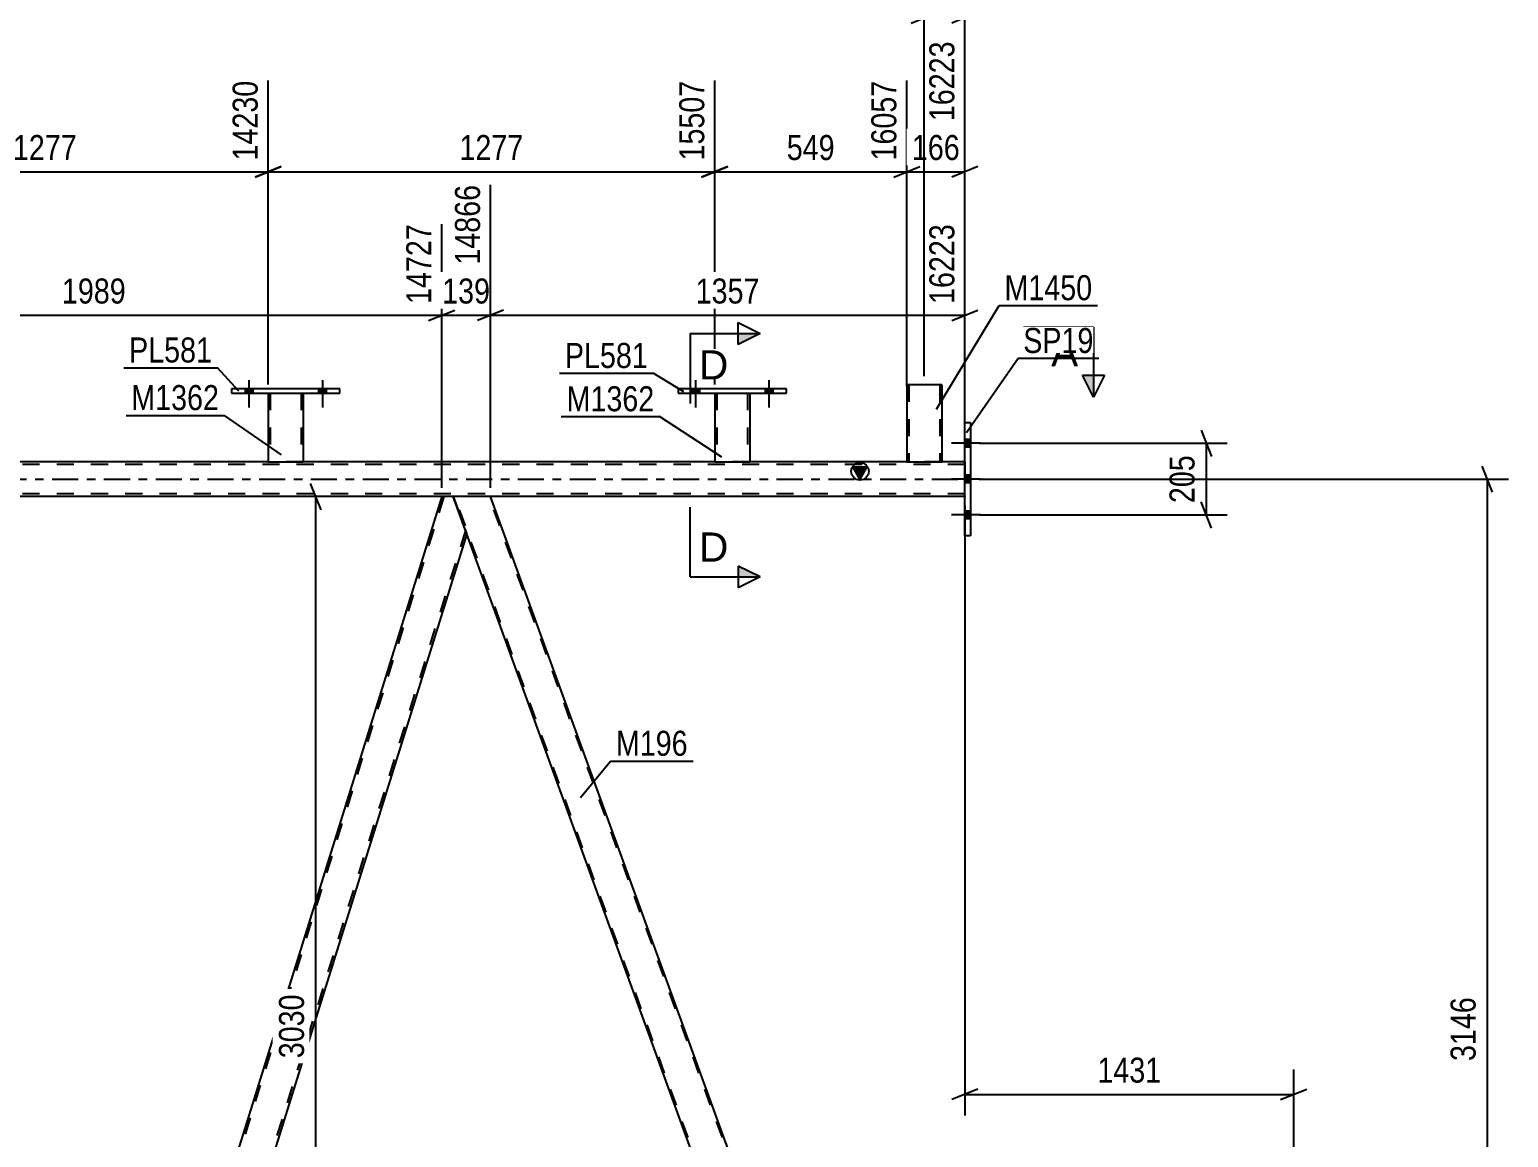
# Model space of a CAD drawing. Header units: millimetres. Extents: x 0 to 1772, y 0 to 560.
# Drawn here: x 1592.1 to 1761.3, y 351.5 to 478.3 of the extents above; entities that cross this region are included whole.
import ezdxf

# ---------------------------------------------------------------- set-up
doc = ezdxf.new("R2010")
doc.units = ezdxf.units.MM
doc.linetypes.add('DXK_LINE_DOT2', pattern=[3.9198, 1.9599, -1.9599])
doc.linetypes.add('DXK_LINE_DOT3', pattern=[5.9187, 2.979, -0.9799, 0.9799, -0.9799])
doc.styles.add('Arial', font='ARIAL.TTF', dxfattribs={"height": 0.2})
doc.styles.add('Arial Narrow', font='ARIALN.TTF', dxfattribs={"height": 0.2})

# ---------------------------------------------------------------- blocks, each defined once
blk = doc.blocks.new('Bolt-814276686-3558 - 3518')
at = {"linetype": 'Continuous'}
for points in [[(1699.12, 431.36), (1699.12, 430.48), (1699.76, 430.48), (1699.76, 431.36)], [(1699.12, 431.36), (1699.12, 430.48), (1699.76, 430.48), (1699.76, 431.36)], [(1699.12, 431.36), (1699.12, 430.48), (1699.76, 430.48), (1699.76, 431.36)], [(1699.12, 427.26), (1699.12, 426.38), (1699.76, 426.38), (1699.76, 427.26)], [(1699.12, 427.26), (1699.12, 426.38), (1699.76, 426.38), (1699.76, 427.26)], [(1699.12, 423.16), (1699.12, 422.28), (1699.76, 422.28), (1699.76, 423.16)], [(1699.12, 423.16), (1699.12, 422.28), (1699.76, 422.28), (1699.76, 423.16)], [(1699.12, 423.16), (1699.12, 422.28), (1699.76, 422.28), (1699.76, 423.16)]]:
    blk.add_hatch(color=1, dxfattribs=at).paths.add_polyline_path(points)
at = {"color": 1, "linetype": 'Continuous'}
for p, q in [((1699.76, 431.36), (1699.12, 431.36)), ((1699.76, 431.36), (1699.12, 431.36)), ((1699.76, 431.36), (1699.12, 431.36)), ((1700.92, 430.92), (1697.6, 430.92)), ((1700.92, 430.92), (1697.6, 430.92)), ((1700.92, 430.92), (1697.6, 430.92)), ((1699.76, 430.48), (1699.12, 430.48)), ((1699.76, 430.48), (1699.12, 430.48)), ((1699.76, 430.48), (1699.12, 430.48)), ((1700.92, 426.82), (1697.6, 426.82)), ((1700.92, 426.82), (1697.6, 426.82)), ((1699.76, 427.26), (1699.12, 427.26)), ((1699.76, 427.26), (1699.12, 427.26)), ((1699.76, 426.38), (1699.12, 426.38)), ((1699.76, 426.38), (1699.12, 426.38)), ((1699.76, 423.16), (1699.12, 423.16)), ((1699.76, 423.16), (1699.12, 423.16)), ((1699.76, 423.16), (1699.12, 423.16)), ((1700.92, 422.72), (1697.6, 422.72)), ((1700.92, 422.72), (1697.6, 422.72)), ((1700.92, 422.72), (1697.6, 422.72)), ((1699.76, 422.28), (1699.12, 422.28)), ((1699.76, 422.28), (1699.12, 422.28)), ((1699.76, 422.28), (1699.12, 422.28))]:
    blk.add_line(p, q, dxfattribs=at)
blk = doc.blocks.new('Part-814276686-3721 - 3518')
at = {"linetype": 'Continuous'}
blk.add_hatch(color=2, dxfattribs=at).paths.add_polyline_path([(1687.12, 426.82), (1686.32, 428.22), (1687.92, 428.22)])
at = {"color": 7, "linetype": 'DXK_LINE_DOT2'}
for p, q in [((1699.12, 428.5), (1050.21, 428.5)), ((1623.43, 428.82), (1619.43, 428.82)), ((1674.51, 428.82), (1670.51, 428.82)), ((1696.48, 428.82), (1692.48, 428.82)), ((1699.12, 428.82), (1699.12, 424.82)), ((1699.12, 425.14), (1050.21, 425.14)), ((1644.86, 424.82), (1639.28, 424.82))]:
    blk.add_line(p, q, dxfattribs=at)
at = {"color": 2, "linetype": 'Continuous'}
for p, q in [((1619.43, 428.82), (1572.34, 428.82)), ((1670.51, 428.82), (1623.43, 428.82)), ((1692.48, 428.82), (1674.51, 428.82)), ((1687.12, 426.82), (1686.32, 428.22)), ((1686.32, 428.22), (1687.92, 428.22)), ((1687.92, 428.22), (1687.12, 426.82)), ((1699.12, 428.82), (1696.48, 428.82)), ((1639.28, 424.82), (1559.72, 424.82)), ((1699.12, 424.82), (1644.86, 424.82))]:
    blk.add_line(p, q, dxfattribs=at)
at = {"color": 7, "linetype": 'DXK_LINE_DOT3'}
blk.add_line((1050.21, 426.82), (1699.12, 426.82), dxfattribs=at)
at = {"color": 2, "linetype": 'Continuous'}
blk.add_circle((1687.12, 427.72), 1, dxfattribs=at)
blk = doc.blocks.new('Part-814276686-3752 - 3518')
at = {"color": 2, "linetype": 'Continuous'}
for p, q in [((1699.12, 420.32), (1699.12, 433.32)), ((1699.12, 433.32), (1699.76, 433.32)), ((1699.76, 433.32), (1699.76, 420.32)), ((1699.76, 420.32), (1699.12, 420.32))]:
    blk.add_line(p, q, dxfattribs=at)
blk = doc.blocks.new('Part-814276686-3796 - 3518')
at = {"color": 2, "linetype": 'Continuous'}
for p, q in [((1644.86, 424.82), (1640.6, 424.82)), ((1688.98, 303.6), (1644.86, 424.82)), ((1684.72, 303.6), (1642.13, 420.62))]:
    blk.add_line(p, q, dxfattribs=at)
at = {"color": 7, "linetype": 'DXK_LINE_DOT2'}
for p, q in [((1640.6, 424.82), (1642.13, 420.62)), ((1684.89, 303.6), (1640.77, 424.82)), ((1688.81, 303.6), (1644.69, 424.82)), ((1684.72, 303.6), (1688.98, 303.6))]:
    blk.add_line(p, q, dxfattribs=at)
blk = doc.blocks.new('Part-814276686-3922 - 3518')
at = {"color": 2, "linetype": 'Continuous'}
for p, q in [((1670.51, 436.66), (1670.51, 428.82)), ((1674.51, 436.66), (1674.51, 428.82)), ((1670.51, 428.82), (1674.51, 428.82))]:
    blk.add_line(p, q, dxfattribs=at)
at = {"color": 7, "linetype": 'DXK_LINE_DOT2'}
for p, q in [((1670.51, 436.66), (1674.51, 436.66)), ((1670.51, 436.66), (1670.51, 436.66)), ((1670.51, 436.66), (1670.51, 436.66)), ((1670.75, 436.66), (1670.75, 428.82)), ((1674.27, 436.66), (1674.27, 428.82)), ((1674.51, 436.66), (1674.51, 436.66)), ((1674.51, 436.66), (1674.51, 436.66)), ((1674.21, 428.82), (1674.25, 428.82)), ((1674.21, 428.82), (1674.25, 428.82)), ((1674.25, 428.82), (1674.27, 428.82)), ((1674.25, 428.82), (1674.27, 428.82))]:
    blk.add_line(p, q, dxfattribs=at)
blk = doc.blocks.new('Part-814276686-3827 - 3518')
at = {"color": 2, "linetype": 'Continuous'}
for p, q in [((1559.72, 424.82), (1555.46, 424.82)), ((1602.09, 308.42), (1559.72, 424.82)), ((1597.83, 308.42), (1556.99, 420.62))]:
    blk.add_line(p, q, dxfattribs=at)
at = {"color": 7, "linetype": 'DXK_LINE_DOT2'}
for p, q in [((1555.46, 424.82), (1556.99, 420.62)), ((1599.76, 303.6), (1555.63, 424.82)), ((1603.67, 303.6), (1559.55, 424.82)), ((1599.58, 303.6), (1597.83, 308.42)), ((1603.84, 303.6), (1602.09, 308.42)), ((1603.84, 303.6), (1599.58, 303.6))]:
    blk.add_line(p, q, dxfattribs=at)
blk = doc.blocks.new('Part-814276686-3832 - 3518')
at = {"color": 7, "linetype": 'DXK_LINE_DOT2'}
for p, q in [((1639.53, 424.82), (1602.71, 306.7)), ((1642.01, 420.94), (1605.44, 303.6)), ((1642.15, 420.57), (1642.13, 420.62)), ((1642.15, 420.57), (1642.13, 420.62)), ((1603, 308.42), (1602.58, 307.07)), ((1607.19, 308.42), (1605.69, 303.6)), ((1603.84, 303.6), (1602.58, 307.07)), ((1605.69, 303.6), (1603.84, 303.6))]:
    blk.add_line(p, q, dxfattribs=at)
at = {"color": 2, "linetype": 'Continuous'}
for p, q in [((1639.28, 424.82), (1603, 308.42)), ((1640.6, 424.82), (1639.28, 424.82)), ((1642.13, 420.62), (1640.6, 424.82)), ((1642.15, 420.57), (1607.19, 308.42))]:
    blk.add_line(p, q, dxfattribs=at)
blk = doc.blocks.new('Part-814276686-3912 - 3518')
at = {"color": 2, "linetype": 'Continuous'}
for p, q in [((1692.48, 437.62), (1692.48, 428.82)), ((1696.48, 437.62), (1692.48, 437.62)), ((1696.48, 437.62), (1696.48, 428.82)), ((1692.48, 428.82), (1696.48, 428.82))]:
    blk.add_line(p, q, dxfattribs=at)
at = {"color": 7, "linetype": 'DXK_LINE_DOT2'}
for p, q in [((1692.72, 437.62), (1692.72, 428.82)), ((1696.17, 437.62), (1696.19, 437.62)), ((1696.19, 437.62), (1696.22, 437.62)), ((1696.22, 437.62), (1696.24, 437.62)), ((1696.24, 437.62), (1696.24, 428.82)), ((1696.22, 428.82), (1696.19, 428.82)), ((1696.22, 428.82), (1696.19, 428.82)), ((1696.24, 428.82), (1696.22, 428.82)), ((1696.22, 428.82), (1696.24, 428.82))]:
    blk.add_line(p, q, dxfattribs=at)
blk = doc.blocks.new('Part-814276686-3917 - 3518')
at = {"color": 2, "linetype": 'Continuous'}
for p, q in [((1666.31, 437.14), (1666.31, 436.66)), ((1678.71, 437.14), (1666.31, 437.14)), ((1666.31, 436.66), (1678.71, 436.66)), ((1678.71, 436.66), (1678.71, 437.14))]:
    blk.add_line(p, q, dxfattribs=at)
blk = doc.blocks.new('Part-814276686-3927 - 3518')
at = {"color": 2, "linetype": 'Continuous'}
for p, q in [((1615.23, 437.14), (1615.23, 436.66)), ((1627.63, 437.14), (1615.23, 437.14)), ((1615.23, 436.66), (1627.63, 436.66)), ((1627.63, 436.66), (1627.63, 437.14))]:
    blk.add_line(p, q, dxfattribs=at)
blk = doc.blocks.new('Part-814276686-3932 - 3518')
at = {"color": 2, "linetype": 'Continuous'}
for p, q in [((1619.43, 436.66), (1619.43, 428.82)), ((1623.43, 436.66), (1623.43, 428.82)), ((1619.43, 428.82), (1623.43, 428.82))]:
    blk.add_line(p, q, dxfattribs=at)
at = {"color": 7, "linetype": 'DXK_LINE_DOT2'}
for p, q in [((1619.43, 436.66), (1623.43, 436.66)), ((1619.43, 436.66), (1619.43, 436.66)), ((1619.43, 436.66), (1619.43, 436.66)), ((1619.67, 436.66), (1619.67, 428.82)), ((1623.19, 436.66), (1623.19, 428.82)), ((1623.43, 436.66), (1623.43, 436.66)), ((1623.43, 436.66), (1623.43, 436.66)), ((1623.13, 428.82), (1623.17, 428.82)), ((1623.13, 428.82), (1623.17, 428.82)), ((1623.17, 428.82), (1623.19, 428.82)), ((1623.17, 428.82), (1623.19, 428.82))]:
    blk.add_line(p, q, dxfattribs=at)
blk = doc.blocks.new('Bolt-814276686-3968 - 3518')
at = {"linetype": 'Continuous'}
for points in [[(1667.87, 436.66), (1668.75, 436.66), (1668.75, 437.14), (1667.87, 437.14)], [(1676.27, 436.66), (1677.15, 436.66), (1677.15, 437.14), (1676.27, 437.14)]]:
    blk.add_hatch(color=1, dxfattribs=at).paths.add_polyline_path(points)
at = {"color": 1, "linetype": 'Continuous'}
for p, q in [((1668.31, 438.14), (1668.31, 435.02)), ((1676.71, 438.14), (1676.71, 435.02)), ((1667.87, 437.14), (1667.87, 436.66)), ((1668.75, 437.14), (1668.75, 436.66)), ((1676.27, 437.14), (1676.27, 436.66)), ((1677.15, 437.14), (1677.15, 436.66))]:
    blk.add_line(p, q, dxfattribs=at)
blk = doc.blocks.new('Bolt-814276686-3969 - 3518')
at = {"linetype": 'Continuous'}
for points in [[(1667.87, 436.66), (1668.75, 436.66), (1668.75, 437.14), (1667.87, 437.14)], [(1676.27, 436.66), (1677.15, 436.66), (1677.15, 437.14), (1676.27, 437.14)]]:
    blk.add_hatch(color=1, dxfattribs=at).paths.add_polyline_path(points)
at = {"color": 1, "linetype": 'Continuous'}
for p, q in [((1668.31, 438.14), (1668.31, 435.02)), ((1676.71, 438.14), (1676.71, 435.02)), ((1667.87, 437.14), (1667.87, 436.66)), ((1668.75, 437.14), (1668.75, 436.66)), ((1676.27, 437.14), (1676.27, 436.66)), ((1677.15, 437.14), (1677.15, 436.66))]:
    blk.add_line(p, q, dxfattribs=at)
blk = doc.blocks.new('Bolt-814276686-3970 - 3518')
at = {"linetype": 'Continuous'}
for points in [[(1616.79, 436.66), (1617.67, 436.66), (1617.67, 437.14), (1616.79, 437.14)], [(1625.19, 436.66), (1626.07, 436.66), (1626.07, 437.14), (1625.19, 437.14)]]:
    blk.add_hatch(color=1, dxfattribs=at).paths.add_polyline_path(points)
at = {"color": 1, "linetype": 'Continuous'}
for p, q in [((1617.23, 438.14), (1617.23, 435.02)), ((1625.63, 438.14), (1625.63, 435.02)), ((1616.79, 437.14), (1616.79, 436.66)), ((1617.67, 437.14), (1617.67, 436.66)), ((1625.19, 437.14), (1625.19, 436.66)), ((1626.07, 437.14), (1626.07, 436.66))]:
    blk.add_line(p, q, dxfattribs=at)
blk = doc.blocks.new('Bolt-814276686-3971 - 3518')
at = {"linetype": 'Continuous'}
for points in [[(1616.79, 436.66), (1617.67, 436.66), (1617.67, 437.14), (1616.79, 437.14)], [(1625.19, 436.66), (1626.07, 436.66), (1626.07, 437.14), (1625.19, 437.14)]]:
    blk.add_hatch(color=1, dxfattribs=at).paths.add_polyline_path(points)
at = {"color": 1, "linetype": 'Continuous'}
for p, q in [((1617.23, 438.14), (1617.23, 435.02)), ((1625.63, 438.14), (1625.63, 435.02)), ((1616.79, 437.14), (1616.79, 436.66)), ((1617.67, 437.14), (1617.67, 436.66)), ((1625.19, 437.14), (1625.19, 436.66)), ((1626.07, 437.14), (1626.07, 436.66))]:
    blk.add_line(p, q, dxfattribs=at)
blk = doc.blocks.new('StraightDimension-814276686-4291 - 3518')
at = {"color": 7, "linetype": 'Continuous'}
for p, q in [((1559.72, 425.82), (1559.72, 460.51)), ((1639.28, 425.82), (1639.28, 456.01)), ((1561.22, 446.17), (1558.22, 444.97)), ((1559.72, 445.57), (1639.28, 445.57)), ((1637.78, 444.97), (1640.78, 446.17))]:
    blk.add_line(p, q, dxfattribs=at)
at = {"color": 0, "linetype": 'Continuous'}
blk.add_wipeout([(1638.68, 456.61), (1634.48, 456.61), (1634.48, 446.27), (1638.68, 446.27)], dxfattribs=at)
at = {"color": 0}
blk.add_wipeout([(1603.76, 446.32), (1603.76, 450.52), (1595.24, 450.52), (1595.24, 446.32)], dxfattribs=at)
at = {"color": 3, "linetype": 'Continuous', "style": 'Arial Narrow'}
blk.add_text('14727', height=2.863, rotation=90.0002, dxfattribs=at).set_placement((1638.08, 446.87))
at = {"color": 3, "style": 'Arial Narrow'}
blk.add_text('1989', height=2.863, dxfattribs=at).set_placement((1595.84, 446.92))
blk = doc.blocks.new('StraightDimension-814276686-4029 - 3518')
at = {"color": 7, "linetype": 'Continuous'}
for p, q in [((1670.51, 437.66), (1670.51, 472.43)), ((1692.48, 437.43), (1692.48, 472.43)), ((1672.01, 462.59), (1669.01, 461.39)), ((1670.51, 461.99), (1692.48, 461.99)), ((1690.98, 461.39), (1693.98, 462.59))]:
    blk.add_line(p, q, dxfattribs=at)
at = {"color": 0, "linetype": 'Continuous'}
blk.add_wipeout([(1691.88, 473.03), (1687.68, 473.03), (1687.68, 462.69), (1691.88, 462.69)], dxfattribs=at)
at = {"color": 0}
blk.add_wipeout([(1684.84, 462.74), (1684.84, 466.94), (1678.15, 466.94), (1678.15, 462.74)], dxfattribs=at)
at = {"color": 3, "linetype": 'Continuous', "style": 'Arial Narrow'}
blk.add_text('16057', height=2.863, rotation=90.0002, dxfattribs=at).set_placement((1691.28, 463.29))
at = {"color": 3, "style": 'Arial Narrow'}
blk.add_text('549', height=2.863, dxfattribs=at).set_placement((1678.75, 463.34))
blk = doc.blocks.new('StraightDimension-814276686-4198 - 3518')
at = {"color": 7, "linetype": 'Continuous'}
for p, q in [((1726.14, 432.42), (1727.34, 429.42)), ((1700.76, 430.92), (1729.14, 430.92)), ((1726.74, 422.72), (1726.74, 430.92)), ((1727.34, 421.22), (1726.14, 424.22)), ((1700.76, 422.72), (1729.14, 422.72))]:
    blk.add_line(p, q, dxfattribs=at)
at = {"color": 0}
blk.add_wipeout([(1725.99, 430.16), (1721.79, 430.16), (1721.79, 423.48), (1725.99, 423.48)], dxfattribs=at)
at = {"color": 3, "style": 'Arial Narrow'}
blk.add_text('205', height=2.863, rotation=90.0002, dxfattribs=at).set_placement((1725.39, 424.08))
blk = doc.blocks.new('StraightDimension-814276686-8698 - 3518')
at = {"color": 7, "linetype": 'Continuous'}
blk.add_line((1694.48, 438.62), (1694.48, 494.56), dxfattribs=at)
blk = doc.blocks.new('StraightDimension-814276686-4266 - 3518')
at = {"color": 7, "linetype": 'Continuous'}
for p, q in [((1644.86, 425.82), (1644.86, 460.51)), ((1639.28, 425.82), (1639.28, 456.01)), ((1637.78, 444.97), (1640.78, 446.17)), ((1639.28, 445.57), (1644.86, 445.57)), ((1646.36, 446.17), (1643.36, 444.97))]:
    blk.add_line(p, q, dxfattribs=at)
at = {"color": 0}
blk.add_wipeout([(1645.41, 446.32), (1645.41, 450.52), (1638.73, 450.52), (1638.73, 446.32)], dxfattribs=at)
at = {"color": 3, "style": 'Arial Narrow'}
blk.add_text('139', height=2.863, dxfattribs=at).set_placement((1639.33, 446.92))
at = {"color": 0, "linetype": 'Continuous'}
blk.add_wipeout([(1644.26, 461.11), (1640.06, 461.11), (1640.06, 450.77), (1644.26, 450.77)], dxfattribs=at)
at = {"color": 3, "linetype": 'Continuous', "style": 'Arial Narrow'}
blk.add_text('14866', height=2.863, rotation=90.0002, dxfattribs=at).set_placement((1643.66, 451.37))
blk = doc.blocks.new('StraightDimension-814276686-4019 - 3518')
at = {"color": 7, "linetype": 'Continuous'}
for p, q in [((1699.12, 429.82), (1699.12, 476.93)), ((1692.48, 437.43), (1692.48, 472.43)), ((1690.98, 461.39), (1693.98, 462.59)), ((1692.48, 461.99), (1699.12, 461.99)), ((1700.62, 462.59), (1697.62, 461.39))]:
    blk.add_line(p, q, dxfattribs=at)
at = {"color": 0}
blk.add_wipeout([(1699.15, 462.74), (1699.15, 466.94), (1692.46, 466.94), (1692.46, 462.74)], dxfattribs=at)
at = {"color": 3, "style": 'Arial Narrow'}
blk.add_text('166', height=2.863, dxfattribs=at).set_placement((1693.06, 463.34))
at = {"color": 0, "linetype": 'Continuous'}
blk.add_wipeout([(1698.52, 477.53), (1694.32, 477.53), (1694.32, 467.19), (1698.52, 467.19)], dxfattribs=at)
at = {"color": 3, "linetype": 'Continuous', "style": 'Arial Narrow'}
blk.add_text('16223', height=2.863, rotation=90.0002, dxfattribs=at).set_placement((1697.92, 467.79))
blk = doc.blocks.new('StraightDimension-814276686-4039 - 3518')
at = {"color": 7, "linetype": 'Continuous'}
for p, q in [((1619.43, 437.66), (1619.43, 472.43)), ((1670.51, 437.66), (1670.51, 472.43)), ((1620.93, 462.59), (1617.93, 461.39)), ((1619.43, 461.99), (1670.51, 461.99)), ((1669.01, 461.39), (1672.01, 462.59))]:
    blk.add_line(p, q, dxfattribs=at)
at = {"color": 0, "linetype": 'Continuous'}
blk.add_wipeout([(1669.91, 473.03), (1665.71, 473.03), (1665.71, 462.69), (1669.91, 462.69)], dxfattribs=at)
at = {"color": 0}
blk.add_wipeout([(1649.22, 462.74), (1649.22, 466.94), (1640.71, 466.94), (1640.71, 462.74)], dxfattribs=at)
at = {"color": 3, "linetype": 'Continuous', "style": 'Arial Narrow'}
blk.add_text('15507', height=2.863, rotation=90.0002, dxfattribs=at).set_placement((1669.31, 463.29))
at = {"color": 3, "style": 'Arial Narrow'}
blk.add_text('1277', height=2.863, dxfattribs=at).set_placement((1641.31, 463.34))
blk = doc.blocks.new('StraightDimension-814276686-4049 - 3518')
at = {"color": 7, "linetype": 'Continuous'}
for p, q in [((1568.34, 437.66), (1568.34, 472.43)), ((1619.43, 437.66), (1619.43, 472.43)), ((1569.84, 462.59), (1566.84, 461.39)), ((1568.34, 461.99), (1619.43, 461.99)), ((1617.93, 461.39), (1620.93, 462.59))]:
    blk.add_line(p, q, dxfattribs=at)
at = {"color": 0, "linetype": 'Continuous'}
blk.add_wipeout([(1618.83, 473.03), (1614.63, 473.03), (1614.63, 462.69), (1618.83, 462.69)], dxfattribs=at)
at = {"color": 0}
blk.add_wipeout([(1598.14, 462.74), (1598.14, 466.94), (1589.63, 466.94), (1589.63, 462.74)], dxfattribs=at)
at = {"color": 3, "linetype": 'Continuous', "style": 'Arial Narrow'}
blk.add_text('14230', height=2.863, rotation=90.0002, dxfattribs=at).set_placement((1618.23, 463.29))
at = {"color": 3, "style": 'Arial Narrow'}
blk.add_text('1277', height=2.863, dxfattribs=at).set_placement((1590.23, 463.34))
blk = doc.blocks.new('StraightDimension-814276686-4247 - 3518')
at = {"color": 7, "linetype": 'Continuous'}
for p, q in [((1644.86, 425.82), (1644.86, 460.51)), ((1699.12, 429.82), (1699.12, 456.01)), ((1646.36, 446.17), (1643.36, 444.97)), ((1644.86, 445.57), (1699.12, 445.57)), ((1697.62, 444.97), (1700.62, 446.17))]:
    blk.add_line(p, q, dxfattribs=at)
at = {"color": 0, "linetype": 'Continuous'}
blk.add_wipeout([(1698.52, 456.61), (1694.32, 456.61), (1694.32, 446.27), (1698.52, 446.27)], dxfattribs=at)
at = {"color": 0}
blk.add_wipeout([(1676.25, 446.32), (1676.25, 450.52), (1667.73, 450.52), (1667.73, 446.32)], dxfattribs=at)
at = {"color": 3, "linetype": 'Continuous', "style": 'Arial Narrow'}
blk.add_text('16223', height=2.863, rotation=90.0002, dxfattribs=at).set_placement((1697.92, 446.87))
at = {"color": 3, "style": 'Arial Narrow'}
blk.add_text('1357', height=2.863, dxfattribs=at).set_placement((1668.33, 446.92))
blk = doc.blocks.new('StraightDimension-814276686-4511 - 3518')
at = {"color": 7, "linetype": 'Continuous'}
for p, q in [((1699.12, 423.82), (1699.12, 354.01)), ((1736.74, 304.6), (1736.74, 359.26)), ((1700.62, 357.01), (1697.62, 355.81)), ((1735.24, 355.81), (1738.24, 357.01)), ((1699.12, 356.41), (1736.74, 356.41))]:
    blk.add_line(p, q, dxfattribs=at)
at = {"color": 0}
blk.add_wipeout([(1722.19, 357.16), (1722.19, 361.36), (1713.68, 361.36), (1713.68, 357.16)], dxfattribs=at)
at = {"color": 3, "style": 'Arial Narrow'}
blk.add_text('1431', height=2.863, dxfattribs=at).set_placement((1714.28, 357.76))
blk = doc.blocks.new('StraightDimension-814276686-4826 - 3518')
at = {"color": 7, "linetype": 'Continuous'}
for p, q in [((1759.49, 425.32), (1758.29, 428.32)), ((1700.76, 426.82), (1761.29, 426.82)), ((1758.89, 300.96), (1758.89, 426.82)), ((1758.29, 302.46), (1759.49, 299.46)), ((1738.38, 300.96), (1761.29, 300.96))]:
    blk.add_line(p, q, dxfattribs=at)
at = {"color": 0}
blk.add_wipeout([(1758.14, 368.15), (1753.94, 368.15), (1753.94, 359.63), (1758.14, 359.63)], dxfattribs=at)
at = {"color": 3, "style": 'Arial Narrow'}
blk.add_text('3146', height=2.863, rotation=90.0002, dxfattribs=at).set_placement((1757.54, 360.23))
blk = doc.blocks.new('StraightDimension-814276686-4934 - 3518')
at = {"color": 7, "linetype": 'Continuous'}
for p, q in [((1625.48, 423.32), (1624.28, 426.32)), ((1661.83, 424.82), (1622.03, 424.82)), ((1624.88, 303.6), (1624.88, 424.82)), ((1624.28, 305.1), (1625.48, 302.1)), ((1660.96, 303.6), (1622.03, 303.6))]:
    blk.add_line(p, q, dxfattribs=at)
at = {"color": 0}
blk.add_wipeout([(1624.13, 368.47), (1619.93, 368.47), (1619.93, 359.95), (1624.13, 359.95)], dxfattribs=at)
at = {"color": 3, "style": 'Arial Narrow'}
blk.add_text('3030', height=2.863, rotation=90.0002, dxfattribs=at).set_placement((1623.53, 360.55))
blk = doc.blocks.new('StraightDimension-814276686-8697 - 3518')
at = {"color": 7, "linetype": 'Continuous'}
for p, q in [((1694.48, 438.62), (1694.48, 494.56)), ((1699.12, 429.82), (1699.12, 494.56)), ((1692.98, 479.02), (1695.98, 480.22)), ((1694.48, 479.62), (1699.12, 479.62)), ((1700.62, 480.22), (1697.62, 479.02))]:
    blk.add_line(p, q, dxfattribs=at)
at = {"color": 0}
blk.add_wipeout([(1700.15, 480.37), (1700.15, 484.57), (1693.46, 484.57), (1693.46, 480.37)], dxfattribs=at)
at = {"color": 3, "style": 'Arial Narrow'}
blk.add_text('116', height=2.863, dxfattribs=at).set_placement((1694.06, 480.97))
at = {"color": 0, "linetype": 'Continuous'}
blk.add_wipeout([(1698.52, 495.16), (1694.32, 495.16), (1694.32, 484.82), (1698.52, 484.82)], dxfattribs=at)
at = {"color": 3, "linetype": 'Continuous', "style": 'Arial Narrow'}
blk.add_text('16223', height=2.863, rotation=90.0002, dxfattribs=at).set_placement((1697.92, 485.42))
blk = doc.blocks.new('SectionMark-814276686-4990 - 3518')
at = {"linetype": 'Continuous'}
blk.add_hatch(color=6, dxfattribs=at).paths.add_polyline_path([(1712.59, 438.72), (1713.84, 438.72), (1713.84, 436.22)])
at = {"color": 6, "linetype": 'Continuous'}
for p, q in [((1713.84, 444.22), (1705.84, 444.22)), ((1713.84, 444.22), (1713.84, 436.22)), ((1712.59, 438.72), (1715.09, 438.72)), ((1713.84, 436.22), (1712.59, 438.72)), ((1715.09, 438.72), (1713.84, 436.22))]:
    blk.add_line(p, q, dxfattribs=at)
at = {"color": 0, "linetype": 'Continuous'}
blk.add_wipeout([(1712.09, 439.72), (1712.09, 443.22), (1708.98, 443.22), (1708.98, 439.72)], dxfattribs=at)
at = {"color": 3, "linetype": 'Continuous', "style": 'Arial'}
blk.add_text('A', height=3.34, dxfattribs=at).set_placement((1708.98, 439.72))
blk = doc.blocks.new('Mark-814276686-3748 - 3518')
at = {"color": 0}
blk.add_wipeout([(1713.83, 441.26), (1713.83, 444.26), (1705.8, 444.26), (1705.8, 441.26)], dxfattribs=at)
blk.add_wipeout([(1713.83, 441.26), (1713.83, 444.26), (1705.8, 444.26), (1705.8, 441.26)], dxfattribs=at)
at = {"color": 30, "linetype": 'Continuous'}
for p, q in [((1699.32, 432.15), (1705.2, 440.66)), ((1705.2, 440.66), (1714.43, 440.66))]:
    blk.add_line(p, q, dxfattribs=at)
at = {"color": 3, "style": 'Arial Narrow'}
blk.add_text('SP19', height=2.863, dxfattribs=at).set_placement((1705.8, 441.26))
blk = doc.blocks.new('Mark-814276686-3908 - 3518')
at = {"color": 0}
blk.add_wipeout([(1713.7, 447.3), (1713.7, 450.3), (1703.65, 450.3), (1703.65, 447.3)], dxfattribs=at)
blk.add_wipeout([(1713.7, 447.3), (1713.7, 450.3), (1703.65, 450.3), (1703.65, 447.3)], dxfattribs=at)
at = {"color": 30, "linetype": 'Continuous'}
for p, q in [((1695.88, 434.83), (1703.05, 446.7)), ((1703.05, 446.7), (1714.3, 446.7))]:
    blk.add_line(p, q, dxfattribs=at)
at = {"color": 3, "style": 'Arial Narrow'}
blk.add_text('M1450', height=2.863, dxfattribs=at).set_placement((1703.65, 447.3))
blk = doc.blocks.new('Mark-814276686-3792 - 3518')
at = {"color": 0}
blk.add_wipeout([(1667.43, 395.16), (1667.43, 398.16), (1659.2, 398.16), (1659.2, 395.16)], dxfattribs=at)
blk.add_wipeout([(1667.43, 395.16), (1667.43, 398.16), (1659.2, 398.16), (1659.2, 395.16)], dxfattribs=at)
at = {"color": 30, "linetype": 'Continuous'}
for p, q in [((1655.16, 390.38), (1658.6, 394.56)), ((1658.6, 394.56), (1668.03, 394.56))]:
    blk.add_line(p, q, dxfattribs=at)
at = {"color": 3, "style": 'Arial Narrow'}
blk.add_text('M196', height=2.863, dxfattribs=at).set_placement((1659.2, 395.16))
blk = doc.blocks.new('Mark-814276686-3918 - 3518')
at = {"color": 0}
blk.add_wipeout([(1663.61, 434.59), (1663.61, 437.59), (1653.56, 437.59), (1653.56, 434.59)], dxfattribs=at)
blk.add_wipeout([(1663.61, 434.59), (1663.61, 437.59), (1653.56, 437.59), (1653.56, 434.59)], dxfattribs=at)
at = {"color": 30, "linetype": 'Continuous'}
for p in [(1652.96, 433.99), (1671.32, 429.34)]:
    blk.add_line(p, (1664.21, 433.99), dxfattribs=at)
at = {"color": 3, "style": 'Arial Narrow'}
blk.add_text('M1362', height=2.863, dxfattribs=at).set_placement((1653.56, 434.59))
blk = doc.blocks.new('Mark-814276686-3913 - 3518')
at = {"color": 0}
blk.add_wipeout([(1662.88, 439.54), (1662.88, 442.54), (1653.37, 442.54), (1653.37, 439.54)], dxfattribs=at)
blk.add_wipeout([(1662.88, 439.54), (1662.88, 442.54), (1653.37, 442.54), (1653.37, 439.54)], dxfattribs=at)
at = {"color": 30, "linetype": 'Continuous'}
for p in [(1652.77, 438.94), (1666.97, 436.8)]:
    blk.add_line(p, (1663.48, 438.94), dxfattribs=at)
at = {"color": 3, "style": 'Arial Narrow'}
blk.add_text('PL581', height=2.863, dxfattribs=at).set_placement((1653.37, 439.54))
blk = doc.blocks.new('Mark-814276686-3923 - 3518')
at = {"color": 0}
blk.add_wipeout([(1613.03, 440.17), (1613.03, 443.17), (1603.52, 443.17), (1603.52, 440.17)], dxfattribs=at)
blk.add_wipeout([(1613.03, 440.17), (1613.03, 443.17), (1603.52, 443.17), (1603.52, 440.17)], dxfattribs=at)
at = {"color": 30, "linetype": 'Continuous'}
for p in [(1602.92, 439.57), (1616.07, 436.88)]:
    blk.add_line(p, (1613.63, 439.57), dxfattribs=at)
at = {"color": 3, "style": 'Arial Narrow'}
blk.add_text('PL581', height=2.863, dxfattribs=at).set_placement((1603.52, 440.17))
blk = doc.blocks.new('Mark-814276686-3928 - 3518')
at = {"color": 0}
blk.add_wipeout([(1613.83, 434.72), (1613.83, 437.72), (1603.77, 437.72), (1603.77, 434.72)], dxfattribs=at)
blk.add_wipeout([(1613.83, 434.72), (1613.83, 437.72), (1603.77, 437.72), (1603.77, 434.72)], dxfattribs=at)
at = {"color": 30, "linetype": 'Continuous'}
for p in [(1603.17, 434.12), (1620.96, 429.62)]:
    blk.add_line(p, (1614.43, 434.12), dxfattribs=at)
at = {"color": 3, "style": 'Arial Narrow'}
blk.add_text('M1362', height=2.863, dxfattribs=at).set_placement((1603.77, 434.72))
blk = doc.blocks.new('SectionMark-814276686-5000 - 3518')
at = {"linetype": 'Continuous'}
for points in [[(1673.2, 442.23), (1673.2, 443.48), (1675.7, 443.48)], [(1673.2, 415.63), (1673.2, 416.88), (1675.7, 415.63)]]:
    blk.add_hatch(color=6, dxfattribs=at).paths.add_polyline_path(points)
at = {"color": 6, "linetype": 'Continuous'}
for p, q in [((1667.7, 443.48), (1667.7, 435.48)), ((1667.7, 443.48), (1675.7, 443.48)), ((1673.2, 442.23), (1673.2, 444.73)), ((1673.2, 444.73), (1675.7, 443.48)), ((1675.7, 443.48), (1673.2, 442.23)), ((1667.7, 415.63), (1667.7, 423.63)), ((1675.7, 415.63), (1673.2, 416.88)), ((1673.2, 416.88), (1673.2, 414.38)), ((1667.7, 415.63), (1675.7, 415.63)), ((1675.7, 415.63), (1673.2, 414.38))]:
    blk.add_line(p, q, dxfattribs=at)
at = {"color": 0, "linetype": 'Continuous'}
for points in [[(1672.08, 438.23), (1672.08, 441.73), (1668.7, 441.73), (1668.7, 438.23)], [(1672.08, 417.38), (1672.08, 420.88), (1668.7, 420.88), (1668.7, 417.38)]]:
    blk.add_wipeout(points, dxfattribs=at)
at = {"color": 3, "linetype": 'Continuous', "style": 'Arial'}
for p in [(1668.7, 438.23), (1668.7, 417.38)]:
    blk.add_text('D', height=3.34, dxfattribs=at).set_placement(p)

msp = doc.modelspace()

# ---------------------------------------------------------------- block references
for name in ['Bolt-814276686-3970 - 3518', 'Bolt-814276686-3971 - 3518', 'Bolt-814276686-3968 - 3518', 'Bolt-814276686-3969 - 3518', 'Part-814276686-3927 - 3518', 'Part-814276686-3932 - 3518', 'Part-814276686-3917 - 3518', 'Part-814276686-3922 - 3518', 'Part-814276686-3912 - 3518', 'Part-814276686-3752 - 3518', 'Bolt-814276686-3558 - 3518', 'Part-814276686-3721 - 3518', 'Part-814276686-3827 - 3518', 'Part-814276686-3832 - 3518', 'Part-814276686-3796 - 3518']:
    msp.add_blockref(name, (0, 0))

# ---------------------------------------------------------------- next in the draw order: block references
for name in ['StraightDimension-814276686-4029 - 3518', 'StraightDimension-814276686-4291 - 3518', 'StraightDimension-814276686-4198 - 3518']:
    msp.add_blockref(name, (0, 0))

# ---------------------------------------------------------------- next in the draw order: block references
for name in ['StraightDimension-814276686-8698 - 3518', 'StraightDimension-814276686-4511 - 3518']:
    msp.add_blockref(name, (0, 0))

# ---------------------------------------------------------------- next in the draw order: block references
for name in ['StraightDimension-814276686-4019 - 3518', 'StraightDimension-814276686-4266 - 3518']:
    msp.add_blockref(name, (0, 0))

# ---------------------------------------------------------------- next in the draw order: block references
msp.add_blockref('StraightDimension-814276686-4039 - 3518', (0, 0))

# ---------------------------------------------------------------- next in the draw order: block references
for name in ['StraightDimension-814276686-4049 - 3518', 'StraightDimension-814276686-4247 - 3518']:
    msp.add_blockref(name, (0, 0))

# ---------------------------------------------------------------- next in the draw order: block references
for name in ['StraightDimension-814276686-8697 - 3518', 'StraightDimension-814276686-4826 - 3518', 'StraightDimension-814276686-4934 - 3518']:
    msp.add_blockref(name, (0, 0))

# ---------------------------------------------------------------- next in the draw order: block references
for name in ['SectionMark-814276686-4990 - 3518', 'Mark-814276686-3792 - 3518']:
    msp.add_blockref(name, (0, 0))

# ---------------------------------------------------------------- next in the draw order: block references
for name in ['Mark-814276686-3748 - 3518', 'Mark-814276686-3923 - 3518', 'Mark-814276686-3918 - 3518']:
    msp.add_blockref(name, (0, 0))

# ---------------------------------------------------------------- next in the draw order: block references
for name in ['Mark-814276686-3908 - 3518', 'Mark-814276686-3913 - 3518', 'Mark-814276686-3928 - 3518']:
    msp.add_blockref(name, (0, 0))

# ---------------------------------------------------------------- next in the draw order: block references
msp.add_blockref('SectionMark-814276686-5000 - 3518', (0, 0))

doc.saveas('drawing.dxf')
